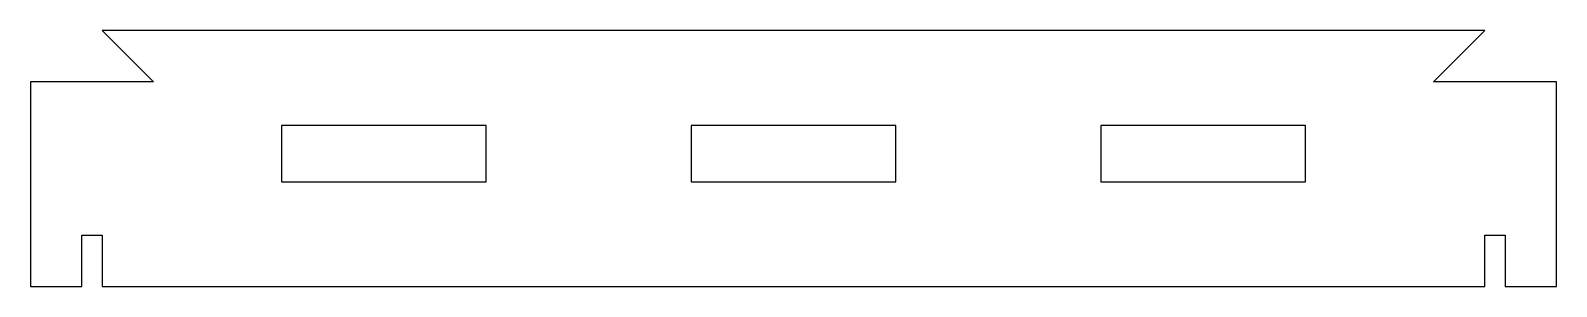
# Model space of a CAD drawing. Header units: millimetres. Extents: x -80 to 68, y 5 to 30.
import ezdxf

# ---------------------------------------------------------------- set-up
doc = ezdxf.new("R2010")
doc.units = ezdxf.units.MM

msp = doc.modelspace()

# ---------------------------------------------------------------- linework, layer by layer
at = {"color": 7, "linetype": 'Continuous', "lineweight": 25}
for p, q in [((-73.5, 30), (-68.5, 25)), ((61.5, 30), (-73.5, 30)), ((56.5, 25), (61.5, 30)), ((-80.5, 25), (-80.5, 5)), ((-68.5, 25), (-80.5, 25)), ((68.5, 25), (56.5, 25)), ((68.5, 5), (68.5, 25)), ((-36, 20.73), (-56, 20.73)), ((-56, 20.73), (-56, 15.23)), ((-36, 15.23), (-36, 20.73)), ((4, 20.73), (-16, 20.73)), ((-16, 20.73), (-16, 15.23)), ((4, 15.23), (4, 20.73)), ((44, 20.73), (24, 20.73)), ((24, 20.73), (24, 15.23)), ((44, 15.23), (44, 20.73)), ((-56, 15.23), (-36, 15.23)), ((-16, 15.23), (4, 15.23)), ((24, 15.23), (44, 15.23)), ((-75.5, 5), (-75.5, 10)), ((-75.5, 10), (-73.5, 10)), ((-73.5, 10), (-73.5, 5)), ((61.5, 10), (63.5, 10)), ((61.5, 5), (61.5, 10)), ((63.5, 10), (63.5, 5)), ((-80.5, 5), (-75.5, 5)), ((-73.5, 5), (61.5, 5)), ((63.5, 5), (68.5, 5))]:
    msp.add_line(p, q, dxfattribs=at)

doc.saveas('drawing.dxf')
